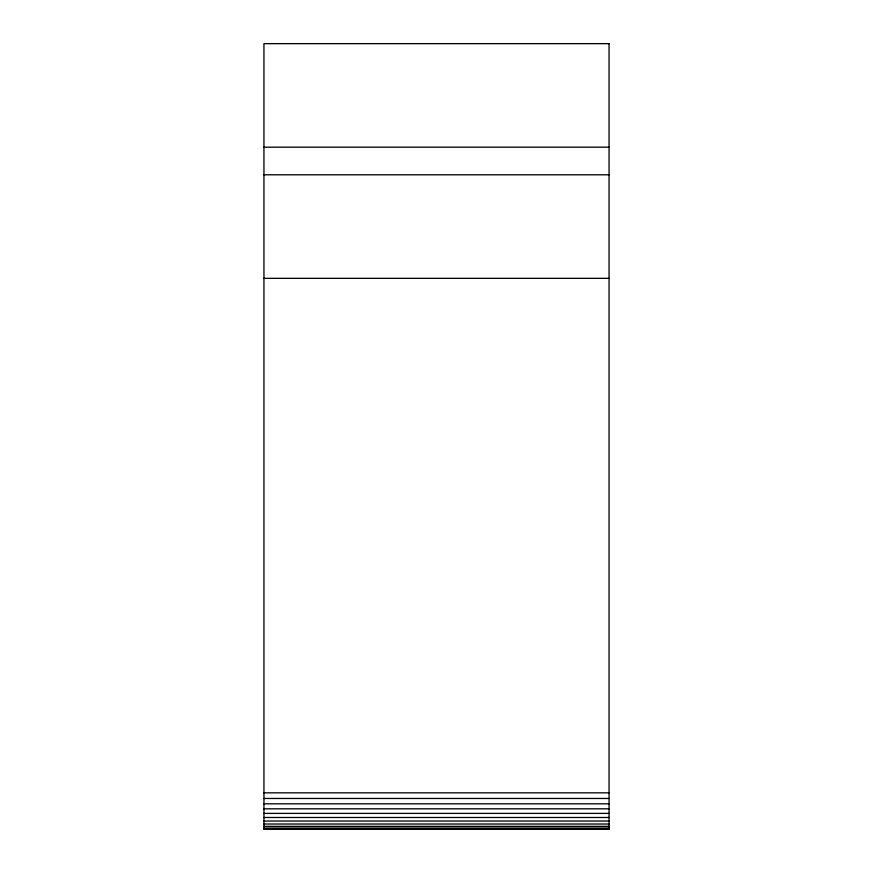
<?xml version="1.0" encoding="UTF-8"?>
<svg xmlns="http://www.w3.org/2000/svg" width="873" height="873" viewBox="0 0 873 873"><rect width="100%" height="100%" fill="white"/><g stroke="black" fill="none" stroke-linecap="round" stroke-linejoin="round"><path stroke-width="1.31" d="M263.941 147.188L609.059 147.188M263.941 174.796L609.059 174.796M263.941 278.334L609.059 278.334M263.941 792.837L609.059 792.837M263.941 798.468L609.059 798.468M263.941 803.826L609.059 803.826M263.941 808.824L609.059 808.824M263.941 813.396L609.059 813.396M263.941 817.488L609.059 817.488M263.941 821.046L609.059 821.046M263.941 824.014L609.059 824.014M263.941 826.349L609.059 826.349M263.941 828.04L609.059 828.04M263.941 829.044L609.059 829.044M609.059 43.65L263.941 43.65L263.941 829.35L609.059 829.35L609.059 43.65"/></g></svg>
